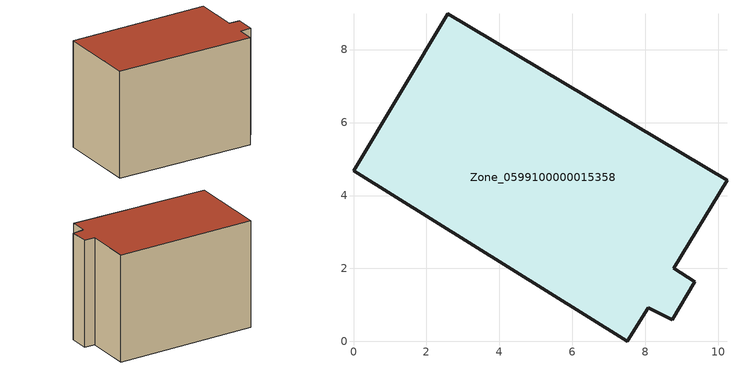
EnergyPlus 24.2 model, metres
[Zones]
Zone_0599100000015358
 floor ground (C_G): 8.78,2.01 9.35,1.64 8.74,0.6 8.08,0.92 7.51,0 0,4.68 2.58,8.99 10.23,4.42 z3.21
 wall outside (C_F): 2.58,8.99 0,4.68 7.51,0 8.08,0.92 8.74,0.6 9.35,1.64 8.78,2.01 10.23,4.42 2.58,8.99 z3.21:10.02
 roof outside (C_R): 8.78,2.01 10.23,4.42 2.58,8.99 0,4.68 7.51,0 8.08,0.92 8.74,0.6 9.35,1.64 z10.02
[BUILDING]
Pand.0599100000015358: North Axis=0; Terrain=City; Loads Convergence Tolerance Value=0.04; Temperature Convergence Tolerance Value=0.4; Solar Distribution=FullExterior; Maximum Number of Warmup Days=25; Minimum Number of Warmup Days=1
[Site:Location]
Rotterdam.The.Hague.AP_ZH_NLD Design_Conditions: Latitude=51.96; Longitude=4.45; Time Zone=1; Elevation=-4.5
[SITE:GROUNDTEMPERATURE:BUILDINGSURFACE]
18, 18, 18, 18, 18, 18, 18, 18, 18, 18, 18, 18
[MATERIAL] Thermal Absorptance=0.9; Solar Absorptance=0.7; Visible Absorptance=0.7
Name | Roughness | Thickness | Conductivity | Density | Specific Heat
G.TI.1946 | MediumSmooth | 0.15 | 1 | 540 | 1210
F.TI.1946 | Rough | 0.3 | 0.857143 | 1920 | 840
R.TI.1946 | MediumRough | 0.2 | 0.1 | 1500 | 1000
[CONSTRUCTION]
C_G: G.TI.1946
C_F: F.TI.1946
C_R: R.TI.1946
[ZONE]
Zone_0599100000015358: Type=1; Multiplier=1; Ceiling Height=Autocalculate; Volume=Autocalculate; Floor Area=autocalculate; Part of Total Floor Area=Yes
[ZONEINFILTRATION:DESIGNFLOWRATE]
Infil_Zone_0599100000015358: Zone or ZoneList or Space or SpaceList=Zone_0599100000015358; Schedule=AlwaysOn; Design Flow Rate Calculation Method=Flow/Area; Flow Rate per Floor Area=0.003; Constant Term Coefficient=1; Temperature Term Coefficient=0; Velocity Term Coefficient=0; Velocity Squared Term Coefficient=0
[HVACTEMPLATE:ZONE:IDEALLOADSAIRSYSTEM]
Zone_0599100000015358: Maximum Heating Supply Air Temperature=50; Minimum Cooling Supply Air Temperature=13; Maximum Heating Supply Air Humidity Ratio=0.0156; Minimum Cooling Supply Air Humidity Ratio=0.0077; Heating Limit=NoLimit; Cooling Limit=NoLimit; Dehumidification Control Type=ConstantSensibleHeatRatio; Cooling Sensible Heat Ratio=0.7; Dehumidification Setpoint=60; Humidification Control Type=None; Humidification Setpoint=30; Outdoor Air Method=None; Outdoor Air Flow Rate per Person=0.00944; Outdoor Air Flow Rate per Zone Floor Area=0; Outdoor Air Flow Rate per Zone=0; Demand Controlled Ventilation Type=None; Outdoor Air Economizer Type=NoEconomizer; Heat Recovery Type=None; Sensible Heat Recovery Effectiveness=0.7; Latent Heat Recovery Effectiveness=0.65
[ZONECONTROL:THERMOSTAT]
ThermostatControl_Zone_0599100000015358: Zone or ZoneList=Zone_0599100000015358; Control Type Schedule=DualSetpointControlType; Control 1=Thermostat_Zone_0599100000015358; Temperature Difference Between Cutout And Setpoint=0
[THERMOSTATSETPOINT:DUALSETPOINT]
Thermostat_Zone_0599100000015358: Heating Setpoint Temperature Schedule=HeatingSetpoint_Zone_0599100000015358; Cooling Setpoint Temperature Schedule=CoolingSetpoint_Zone_0599100000015358
[SCHEDULE:COMPACT]
HeatingSetpoint_Zone_0599100000015358: Through: 12/31, For: AllDays, Until: 24:00, 21
CoolingSetpoint_Zone_0599100000015358: Through: 12/31, For: AllDays, Until: 24:00, 24
DualSetpointControlType: Through: 12/31, For: AllDays, Until: 24:00, 4
AlwaysOn: Through: 12/31, For: AllDays, Until: 24:00, 1
